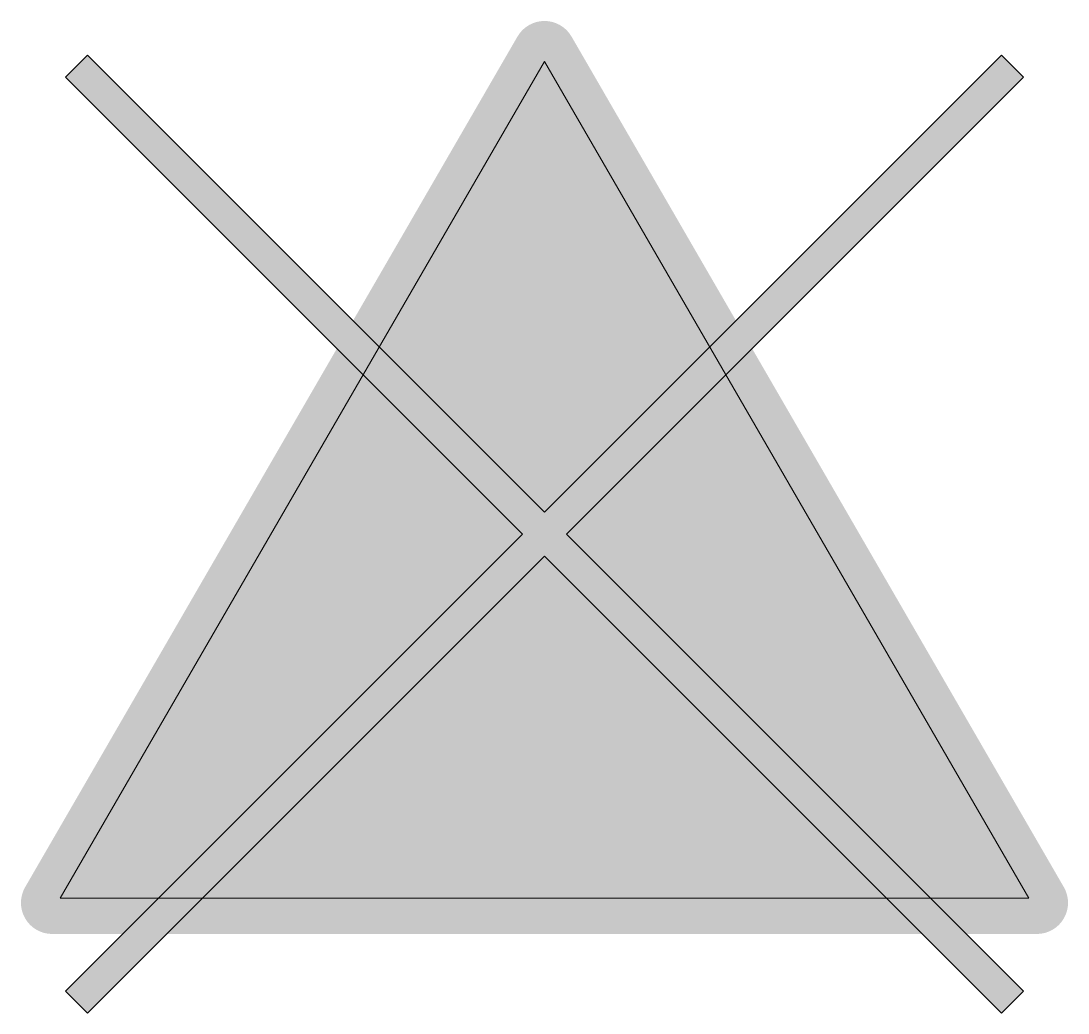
# Model space of a CAD drawing. Header units: millimetres. Extents: x -336 to 336, y -51 to 585.
import ezdxf

# ---------------------------------------------------------------- set-up
doc = ezdxf.new("R2010")
doc.units = ezdxf.units.MM

msp = doc.modelspace()

# ---------------------------------------------------------------- hatches: boundary and pattern name
at = {"lineweight": 0, "true_color": 0x069d0d}
h = msp.add_hatch(color=94, dxfattribs=at)
h.paths.add_polyline_path([(17.31, 575.46, 0.576649), (-17.31, 575.46), (-332.99, 30.02, 0.577701), (-315.68, 0), (315.68, 0, 0.577701), (332.99, 30.02)])
h.paths.add_polyline_path([(-9.52, 570.96, -0.576649), (9.52, 570.96), (325.2, 25.51, -0.577701), (315.68, 9), (-315.68, 9, -0.577701), (-325.2, 25.51)], flags=17)
at = {"lineweight": 0, "true_color": 0x1e1e1d}
h = msp.add_hatch(color=250, dxfattribs=at)
h.paths.add_polyline_path([(-325.2, 25.51, 0.577701), (-315.68, 9), (315.68, 9, 0.577701), (325.2, 25.51), (9.52, 570.96, 0.576649), (-9.52, 570.96)])
h.paths.add_polyline_path([(-310.48, 23), (0, 559.46), (310.48, 23)])
at = {"lineweight": 0, "true_color": 0xff0000, "extrusion": (0, 0, -1)}
msp.add_hatch(color=1, dxfattribs=at).paths.add_polyline_path([(292.93, -50.71), (0, 242.22), (-292.93, -50.71), (-307.07, -36.57), (-14.14, 256.36), (-307.07, 549.29), (-292.93, 563.43), (0, 270.51), (292.93, 563.43), (307.07, 549.29), (14.14, 256.36), (307.07, -36.57)], flags=0)

# ---------------------------------------------------------------- linework, layer by layer
at = {"color": 94, "lineweight": 0, "true_color": 0x069d0d, "flags": 128}
msp.add_lwpolyline([(0, 559.46), (310.48, 23), (-310.48, 23)], close=True, dxfattribs=at)
at = {"color": 1, "lineweight": 0, "flags": 128}
msp.add_lwpolyline([(0, 270.51), (292.93, 563.43), (307.07, 549.29), (14.14, 256.36), (307.07, -36.57), (292.93, -50.71), (0, 242.22), (-292.93, -50.71), (-307.07, -36.57), (-14.14, 256.36), (-307.07, 549.29), (-292.93, 563.43)], close=True, dxfattribs=at)
at = {"color": 94, "lineweight": 0, "true_color": 0x069d0d}
msp.add_solid([(0, 559.46), (310.48, 23), (-310.48, 23)], dxfattribs=at)

doc.saveas('drawing.dxf')
